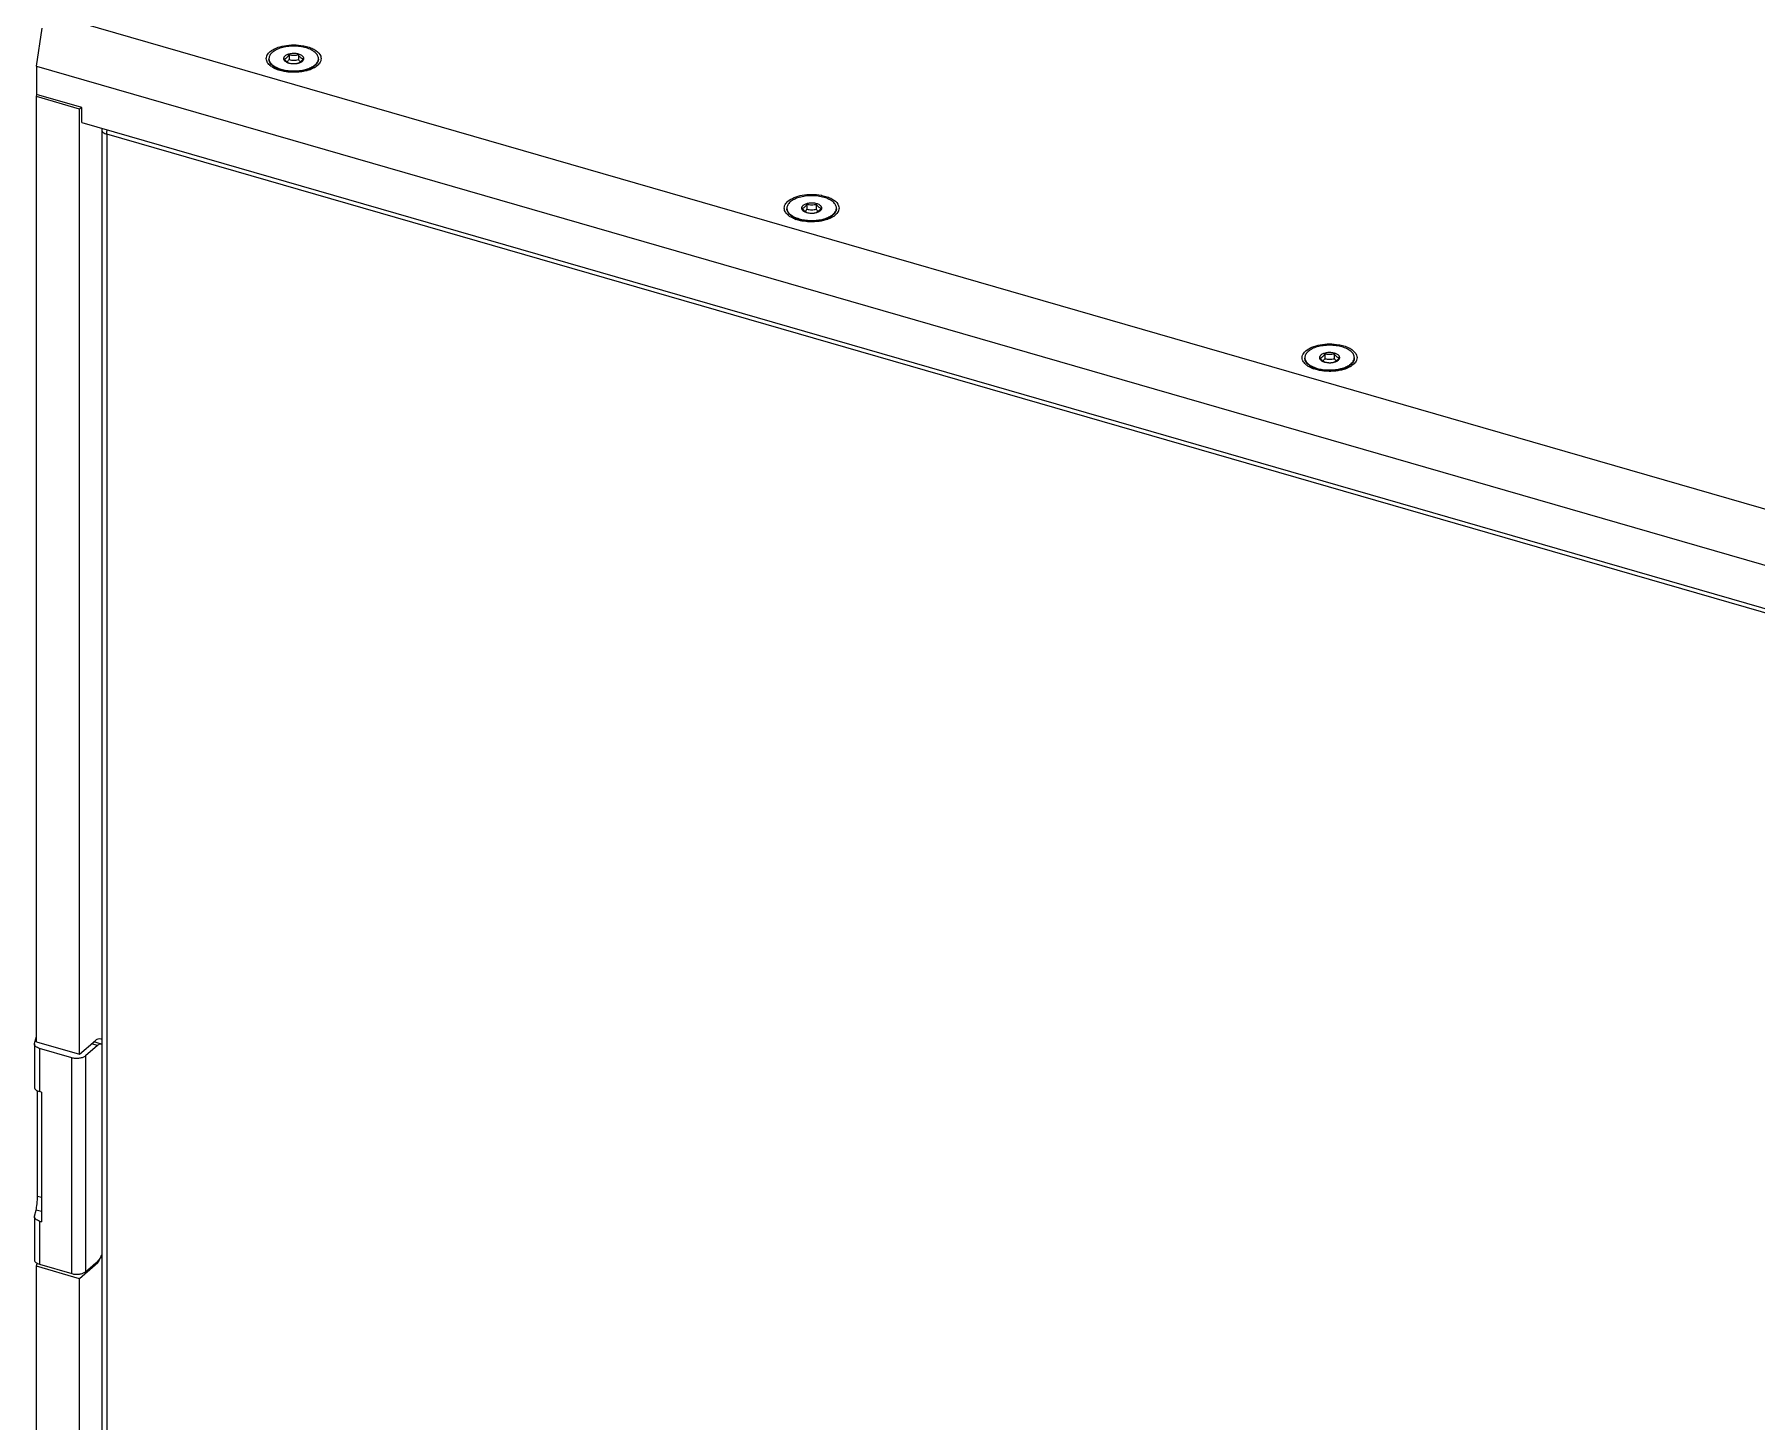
# Model space of a CAD drawing. Header units: millimetres. Extents: x 0 to 3564, y 0 to 2520.
# Drawn here: x 1421.8 to 1767.3, y 1860.7 to 2139 of the extents above; entities that cross this region are included whole.
import ezdxf

# ---------------------------------------------------------------- set-up
doc = ezdxf.new("R2010")
doc.units = ezdxf.units.MM
doc.layers.get('0').update_dxf_attribs({"lineweight": 13})

msp = doc.modelspace()

# ---------------------------------------------------------------- linework, layer by layer
for p, q in [((1422.14, 2132.63), (1423.32, 2140.25)), ((1822.18, 2028.41), (1428.14, 2142.16)), ((1422.14, 2132.63), (1422.14, 2127)), ((1422.14, 2132.63), (1816.18, 2018.88)), ((1470.66, 2131.95), (1469.72, 2132.62)), ((1472.84, 2134.91), (1472.84, 2133.97)), ((1474.71, 2134.91), (1474.71, 2133.97)), ((1476.89, 2131.95), (1477.83, 2132.62)), ((1478.54, 2132.8), (1478.26, 2132.59)), ((1431.23, 2124.38), (1422.14, 2127)), ((1422.14, 2126.56), (1422.24, 2126.97)), ((1422.14, 1936.9), (1422.14, 2126.56)), ((1430.8, 2124.06), (1422.14, 2126.56)), ((1431.2, 2124.41), (1430.8, 2124.06)), ((1430.8, 1934.4), (1430.8, 2124.06)), ((1431.23, 2121.34), (1431.23, 2124.38)), ((1431.23, 2121.34), (1807.09, 2012.84)), ((1435.26, 2119.86), (1435.26, 1707.63)), ((1436.26, 2119), (1436.26, 1706.76)), ((1806.05, 2012.25), (1436.26, 2119)), ((1576.76, 2104.91), (1576.76, 2103.97)), ((1578.63, 2104.91), (1578.63, 2103.97)), ((1574.58, 2101.95), (1573.64, 2102.62)), ((1580.81, 2101.95), (1581.75, 2102.62)), ((1582.46, 2102.8), (1582.19, 2102.59)), ((1680.68, 2074.91), (1680.68, 2073.97)), ((1682.56, 2074.91), (1682.56, 2073.97)), ((1678.51, 2071.95), (1677.57, 2072.62)), ((1684.73, 2071.95), (1685.67, 2072.62)), ((1686.38, 2072.8), (1686.11, 2072.59)), ((1421.75, 1936.44), (1421.77, 1936.57)), ((1421.75, 1936.44), (1421.75, 1927.78)), ((1421.77, 1936.57), (1422.14, 1937.98)), ((1422.14, 1936.9), (1430.8, 1934.4)), ((1422.75, 1935.57), (1422.75, 1926.91)), ((1429.25, 1933.7), (1422.75, 1935.57)), ((1430.8, 1934.4), (1433.95, 1937.13)), ((1434.38, 1936.14), (1431.98, 1934.06)), ((1434.38, 1936.14), (1433.2, 1936.48)), ((1435.21, 1936.42), (1433.65, 1936.88)), ((1429.25, 1890.39), (1429.25, 1933.7)), ((1431.98, 1934.06), (1431.98, 1890.76)), ((1422.36, 1905.95), (1422.36, 1927.06)), ((1423.19, 1926.79), (1422.75, 1926.91)), ((1423.19, 1926.79), (1423.19, 1900.81)), ((1422.36, 1905.95), (1423.19, 1905.71)), ((1421.75, 1901.8), (1421.77, 1901.92)), ((1421.75, 1901.8), (1421.75, 1893.14)), ((1421.77, 1901.92), (1422.09, 1903.14)), ((1423.19, 1902.83), (1422.09, 1903.14)), ((1422.75, 1900.93), (1422.75, 1892.27)), ((1422.75, 1900.93), (1423.19, 1900.81)), ((1422.14, 1891.87), (1422.29, 1892.46)), ((1422.14, 1702.21), (1422.14, 1891.87)), ((1430.8, 1889.37), (1422.14, 1891.87)), ((1422.75, 1892.27), (1429.25, 1890.39)), ((1433.95, 1892.1), (1430.8, 1889.37)), ((1431.98, 1890.76), (1434.38, 1892.84)), ((1433.95, 1892.1), (1433.63, 1892.19)), ((1430.8, 1699.71), (1430.8, 1889.37))]:
    msp.add_line(p, q)
for centre, radius, start, end in [((1470.06, 2134.18), 1.25, 180.0105, 185.9078), ((1471.75, 2136.09), 4.28, 234.826, 239.5326), ((1472.84, 2138.28), 6.73, 247.2844, 250.808), ((1473.6, 2136.2), 3.02, 253.9012, 255.3331), ((1473.77, 2137.22), 4.06, 267.9886, 270.9745), ((1473.77, 2137.18), 4.02, 270.9701, 273.5151), ((1473.78, 2137.13), 3.97, 273.5146, 274.9839), ((1473.92, 2136.33), 3.15, 283.8414, 284.6791), ((1474.72, 2138.25), 6.7, 289.2014, 292.7385), ((1475.79, 2136.1), 4.29, 300.4703, 305.1499), ((1477.49, 2134.18), 1.25, 354.0492, 359.996), ((1573.98, 2104.18), 1.25, 180.0105, 185.9078), ((1575.67, 2106.09), 4.28, 234.826, 239.5326), ((1576.76, 2108.28), 6.73, 247.2844, 250.808), ((1577.52, 2106.2), 3.02, 253.9012, 255.3331), ((1577.7, 2107.22), 4.06, 267.9886, 270.9745), ((1577.7, 2107.18), 4.02, 270.9701, 273.5151), ((1577.7, 2107.13), 3.97, 273.5146, 274.9839), ((1577.84, 2106.33), 3.15, 283.8414, 284.6791), ((1578.64, 2108.25), 6.7, 289.2014, 292.7385), ((1579.72, 2106.1), 4.29, 300.4703, 305.1499), ((1581.42, 2104.18), 1.25, 354.0492, 359.996), ((1677.9, 2074.18), 1.25, 180.0105, 185.9078), ((1681.44, 2076.2), 3.02, 253.9012, 255.3331), ((1681.76, 2076.33), 3.15, 283.8414, 284.6791), ((1685.34, 2074.18), 1.25, 354.0492, 359.996), ((1679.59, 2076.09), 4.28, 234.826, 239.5326), ((1680.68, 2078.28), 6.73, 247.2844, 250.808), ((1681.62, 2077.22), 4.06, 267.9886, 270.9745), ((1681.62, 2077.18), 4.02, 270.9701, 273.5151), ((1681.62, 2077.13), 3.97, 273.5146, 274.9839), ((1682.56, 2078.25), 6.7, 289.2014, 292.7385), ((1683.64, 2076.1), 4.29, 300.4703, 305.1499), ((1427.81, 1897.22), 8.08, 333.7331, 337.3019)]:
    msp.add_arc(centre, radius, start, end)
msp.add_ellipse((1422.09, 1904.88), major_axis=(0.15, 2.04), ratio=0.115432, start_param=-2.577973, end_param=-1.007176)
for points, knots in [([(1468.36, 2134.66), (1468.39, 2134.74), (1468.54, 2135.08), (1468.79, 2135.37), (1469.01, 2135.55)], [0, 0, 0, 0, 0.229745, 1, 1, 1, 1]), ([(1476.26, 2136.33), (1476.06, 2136.38), (1475.67, 2136.48), (1475.05, 2136.58), (1474.42, 2136.65), (1473.77, 2136.67), (1473.13, 2136.65), (1472.49, 2136.58), (1471.88, 2136.48), (1471.3, 2136.34), (1470.76, 2136.16), (1470.27, 2135.95), (1469.84, 2135.71), (1469.48, 2135.44), (1469.18, 2135.15), (1468.97, 2134.84), (1468.84, 2134.51), (1468.81, 2134.29), (1468.81, 2134.18)], [0, 0, 0, 0, 0.070402, 0.143616, 0.218736, 0.294834, 0.370931, 0.446055, 0.519262, 0.589668, 0.656485, 0.719057, 0.776906, 0.829795, 0.877802, 0.92142, 0.961647, 1, 1, 1, 1]), ([(1469.01, 2135.55), (1469.37, 2135.86), (1470.31, 2136.38), (1471.94, 2136.83), (1473.77, 2136.98), (1475.04, 2136.87), (1475.65, 2136.76)], [0, 0, 0, 0, 0.206306, 0.454834, 0.727416, 1, 1, 1, 1]), ([(1475.65, 2136.76), (1475.71, 2136.75), (1475.95, 2136.71), (1476.19, 2136.65), (1476.36, 2136.6)], [0, 0, 0, 0, 0.25414, 1, 1, 1, 1]), ([(1478.74, 2134.18), (1478.74, 2134.29), (1478.71, 2134.51), (1478.58, 2134.84), (1478.36, 2135.15), (1478.07, 2135.44), (1477.71, 2135.71), (1477.28, 2135.95), (1476.79, 2136.16), (1476.44, 2136.28), (1476.26, 2136.33)], [0, 0, 0, 0, 0.093469, 0.191504, 0.297803, 0.414799, 0.543694, 0.684666, 0.837174, 1, 1, 1, 1]), ([(1476.36, 2136.6), (1476.71, 2136.51), (1477.36, 2136.29), (1478.4, 2135.75), (1479.02, 2135.12), (1479.19, 2134.66)], [0, 0, 0, 0, 0.306727, 0.577589, 1, 1, 1, 1]), ([(1468.36, 2133.7), (1468.3, 2133.85), (1468.24, 2134.18), (1468.3, 2134.5), (1468.36, 2134.66)], [0, 0, 0, 0, 0.499811, 1, 1, 1, 1]), ([(1469.01, 2132.8), (1468.93, 2132.87), (1468.66, 2133.13), (1468.45, 2133.45), (1468.36, 2133.7)], [0, 0, 0, 0, 0.27505, 1, 1, 1, 1]), ([(1468.98, 2133.41), (1468.92, 2133.51), (1468.84, 2133.72), (1468.81, 2133.94), (1468.81, 2134.05)], [0, 0, 0, 0, 0.511935, 1, 1, 1, 1]), ([(1468.81, 2134.05), (1468.82, 2133.96), (1468.86, 2133.78), (1468.93, 2133.62), (1468.98, 2133.53)], [0, 0, 0, 0, 0.48875, 1, 1, 1, 1]), ([(1468.98, 2133.53), (1469.09, 2133.33), (1469.33, 2133.05), (1469.72, 2132.73), (1469.96, 2132.59), (1470.08, 2132.52)], [0, 0, 0, 0, 0.45623, 0.716827, 1, 1, 1, 1]), ([(1469.72, 2132.62), (1469.64, 2132.67), (1469.48, 2132.79), (1469.22, 2133.04), (1469.06, 2133.26), (1468.98, 2133.41)], [0, 0, 0, 0, 0.27524, 0.533045, 1, 1, 1, 1]), ([(1470.24, 2132.07), (1470.18, 2132.1), (1469.95, 2132.19), (1469.73, 2132.31), (1469.58, 2132.4)], [0, 0, 0, 0, 0.259491, 1, 1, 1, 1]), ([(1471.29, 2131.9), (1471.14, 2131.94), (1470.85, 2132.04), (1470.43, 2132.21), (1470.06, 2132.39), (1469.83, 2132.54), (1469.72, 2132.62)], [0, 0, 0, 0, 0.272061, 0.530387, 0.773325, 1, 1, 1, 1]), ([(1470.08, 2132.52), (1470.27, 2132.42), (1470.66, 2132.23), (1471.07, 2132.09), (1471.29, 2132.03)], [0, 0, 0, 0, 0.479531, 1, 1, 1, 1]), ([(1477.83, 2132.62), (1477.64, 2132.48), (1477.21, 2132.24), (1476.5, 2131.96), (1475.7, 2131.74), (1474.83, 2131.61), (1473.93, 2131.55), (1473.02, 2131.58), (1472.13, 2131.69), (1471.56, 2131.82), (1471.29, 2131.9)], [0, 0, 0, 0, 0.10215, 0.216038, 0.339759, 0.470638, 0.605509, 0.740965, 0.873547, 1, 1, 1, 1]), ([(1471.29, 2132.03), (1471.64, 2131.93), (1472.38, 2131.77), (1473.52, 2131.68), (1474.67, 2131.71), (1475.43, 2131.83), (1475.79, 2131.91)], [0, 0, 0, 0, 0.241353, 0.495388, 0.751794, 1, 1, 1, 1]), ([(1472.02, 2134.69), (1471.98, 2134.66), (1471.92, 2134.6), (1471.85, 2134.51), (1471.79, 2134.41), (1471.76, 2134.31), (1471.74, 2134.21), (1471.74, 2134.11), (1471.77, 2134.01), (1471.81, 2133.91), (1471.87, 2133.82), (1471.98, 2133.69), (1472.17, 2133.55), (1472.44, 2133.4), (1472.65, 2133.33), (1472.76, 2133.3)], [0, 0, 0, 0, 0.062761, 0.121167, 0.1757, 0.227248, 0.276977, 0.32624, 0.376438, 0.428866, 0.484593, 0.544387, 0.677689, 0.830135, 1, 1, 1, 1]), ([(1471.9, 2134.1), (1471.98, 2134.13), (1472.15, 2134.21), (1472.29, 2134.32), (1472.37, 2134.38)], [0, 0, 0, 0, 0.467037, 1, 1, 1, 1]), ([(1471.9, 2134.1), (1471.97, 2134), (1472.12, 2133.81), (1472.35, 2133.57), (1472.59, 2133.4), (1472.76, 2133.32), (1472.84, 2133.29)], [0, 0, 0, 0, 0.296609, 0.564064, 0.796406, 1, 1, 1, 1]), ([(1474.79, 2135.06), (1474.67, 2135.09), (1474.42, 2135.15), (1474.04, 2135.19), (1473.64, 2135.2), (1473.25, 2135.17), (1472.88, 2135.1), (1472.55, 2134.99), (1472.25, 2134.86), (1472.09, 2134.75), (1472.02, 2134.69)], [0, 0, 0, 0, 0.128611, 0.263628, 0.401279, 0.537607, 0.668749, 0.791211, 0.902193, 1, 1, 1, 1]), ([(1472.37, 2134.38), (1472.45, 2134.45), (1472.62, 2134.63), (1472.76, 2134.81), (1472.84, 2134.91)], [0, 0, 0, 0, 0.47416, 1, 1, 1, 1]), ([(1472.44, 2133.51), (1472.51, 2133.57), (1472.65, 2133.72), (1472.77, 2133.88), (1472.84, 2133.97)], [0, 0, 0, 0, 0.480006, 1, 1, 1, 1]), ([(1472.83, 2133.28), (1472.96, 2133.25), (1473.22, 2133.19), (1473.49, 2133.17), (1473.63, 2133.17)], [0, 0, 0, 0, 0.489329, 1, 1, 1, 1]), ([(1474.71, 2134.91), (1474.56, 2134.87), (1474.25, 2134.81), (1473.77, 2134.78), (1473.3, 2134.81), (1472.99, 2134.87), (1472.84, 2134.91)], [0, 0, 0, 0, 0.249369, 0.5, 0.750631, 1, 1, 1, 1]), ([(1472.84, 2133.97), (1472.99, 2133.93), (1473.3, 2133.86), (1473.77, 2133.83), (1474.25, 2133.86), (1474.56, 2133.93), (1474.71, 2133.97)], [0, 0, 0, 0, 0.249369, 0.5, 0.750631, 1, 1, 1, 1]), ([(1472.84, 2133.29), (1472.99, 2133.25), (1473.3, 2133.19), (1473.77, 2133.15), (1474.25, 2133.19), (1474.56, 2133.25), (1474.71, 2133.29)], [0, 0, 0, 0, 0.249369, 0.5, 0.750631, 1, 1, 1, 1]), ([(1474.12, 2133.18), (1474.17, 2133.18), (1474.35, 2133.2), (1474.54, 2133.23), (1474.67, 2133.27)], [0, 0, 0, 0, 0.256008, 1, 1, 1, 1]), ([(1475.65, 2134.1), (1475.57, 2134.13), (1475.4, 2134.21), (1475.16, 2134.38), (1474.93, 2134.63), (1474.78, 2134.81), (1474.71, 2134.91)], [0, 0, 0, 0, 0.203593, 0.435936, 0.703391, 1, 1, 1, 1]), ([(1474.71, 2133.97), (1474.77, 2133.88), (1474.9, 2133.72), (1475.03, 2133.57), (1475.1, 2133.51)], [0, 0, 0, 0, 0.520021, 1, 1, 1, 1]), ([(1475.18, 2133.57), (1475.11, 2133.51), (1474.96, 2133.4), (1474.79, 2133.32), (1474.71, 2133.29)], [0, 0, 0, 0, 0.532969, 1, 1, 1, 1]), ([(1474.72, 2133.28), (1474.8, 2133.3), (1474.95, 2133.35), (1475.17, 2133.44), (1475.37, 2133.54), (1475.48, 2133.63), (1475.53, 2133.67)], [0, 0, 0, 0, 0.279516, 0.540776, 0.781432, 1, 1, 1, 1]), ([(1475.53, 2133.67), (1475.56, 2133.7), (1475.62, 2133.76), (1475.7, 2133.85), (1475.75, 2133.94), (1475.79, 2134.04), (1475.81, 2134.14), (1475.8, 2134.25), (1475.78, 2134.35), (1475.74, 2134.44), (1475.67, 2134.54), (1475.56, 2134.67), (1475.38, 2134.81), (1475.1, 2134.95), (1474.9, 2135.03), (1474.79, 2135.06)], [0, 0, 0, 0, 0.062761, 0.121167, 0.1757, 0.227248, 0.276977, 0.32624, 0.376438, 0.428866, 0.484593, 0.544387, 0.677689, 0.830135, 1, 1, 1, 1]), ([(1475.65, 2134.1), (1475.57, 2134), (1475.43, 2133.81), (1475.26, 2133.64), (1475.18, 2133.57)], [0, 0, 0, 0, 0.52584, 1, 1, 1, 1]), ([(1475.79, 2131.91), (1475.97, 2131.95), (1476.31, 2132.04), (1476.79, 2132.2), (1477.23, 2132.39), (1477.5, 2132.54), (1477.63, 2132.62)], [0, 0, 0, 0, 0.271073, 0.529371, 0.772859, 1, 1, 1, 1]), ([(1477.97, 2132.4), (1477.92, 2132.37), (1477.7, 2132.25), (1477.48, 2132.14), (1477.31, 2132.07)], [0, 0, 0, 0, 0.240482, 1, 1, 1, 1]), ([(1477.63, 2132.62), (1477.79, 2132.71), (1478.07, 2132.91), (1478.31, 2133.16), (1478.41, 2133.29)], [0, 0, 0, 0, 0.529004, 1, 1, 1, 1]), ([(1478.63, 2133.53), (1478.59, 2133.45), (1478.5, 2133.28), (1478.32, 2133.04), (1478.1, 2132.82), (1477.92, 2132.68), (1477.83, 2132.62)], [0, 0, 0, 0, 0.223626, 0.463201, 0.721485, 1, 1, 1, 1]), ([(1478.41, 2133.29), (1478.5, 2133.4), (1478.61, 2133.59), (1478.7, 2133.85), (1478.73, 2133.98), (1478.73, 2134.05)], [0, 0, 0, 0, 0.520142, 0.763527, 1, 1, 1, 1]), ([(1479.19, 2133.7), (1479.16, 2133.62), (1479.01, 2133.28), (1478.75, 2132.99), (1478.54, 2132.8)], [0, 0, 0, 0, 0.229745, 1, 1, 1, 1]), ([(1478.74, 2134.05), (1478.74, 2133.96), (1478.72, 2133.78), (1478.67, 2133.61), (1478.63, 2133.53)], [0, 0, 0, 0, 0.492161, 1, 1, 1, 1]), ([(1479.19, 2134.66), (1479.24, 2134.5), (1479.3, 2134.18), (1479.24, 2133.85), (1479.19, 2133.7)], [0, 0, 0, 0, 0.499811, 1, 1, 1, 1]), ([(1471.89, 2131.59), (1471.78, 2131.61), (1471.35, 2131.7), (1470.93, 2131.82), (1470.62, 2131.92)], [0, 0, 0, 0, 0.258636, 1, 1, 1, 1]), ([(1475.65, 2131.59), (1475.35, 2131.54), (1474.1, 2131.37), (1472.82, 2131.42), (1471.89, 2131.59)], [0, 0, 0, 0, 0.24761, 1, 1, 1, 1]), ([(1476.92, 2131.92), (1476.82, 2131.89), (1476.41, 2131.75), (1475.98, 2131.65), (1475.65, 2131.59)], [0, 0, 0, 0, 0.240931, 1, 1, 1, 1]), ([(1435.35, 2120.15), (1435.33, 2120.13), (1435.29, 2120.04), (1435.26, 2119.94), (1435.26, 2119.86)], [0, 0, 0, 0, 0.26396, 1, 1, 1, 1]), ([(1435.26, 2119.86), (1435.26, 2119.77), (1435.32, 2119.58), (1435.54, 2119.34), (1435.86, 2119.13), (1436.12, 2119.04), (1436.26, 2119)], [0, 0, 0, 0, 0.190593, 0.41362, 0.684323, 1, 1, 1, 1]), ([(1436.26, 2119), (1436.26, 2119.07), (1436.27, 2119.35), (1436.32, 2119.64), (1436.37, 2119.86)], [0, 0, 0, 0, 0.235318, 1, 1, 1, 1]), ([(1572.28, 2103.7), (1572.23, 2103.85), (1572.17, 2104.18), (1572.23, 2104.5), (1572.28, 2104.66)], [0, 0, 0, 0, 0.499811, 1, 1, 1, 1]), ([(1572.28, 2104.66), (1572.31, 2104.74), (1572.46, 2105.08), (1572.72, 2105.37), (1572.93, 2105.55)], [0, 0, 0, 0, 0.229745, 1, 1, 1, 1]), ([(1580.18, 2106.33), (1579.99, 2106.38), (1579.59, 2106.48), (1578.98, 2106.58), (1578.34, 2106.65), (1577.7, 2106.67), (1577.05, 2106.65), (1576.42, 2106.58), (1575.8, 2106.48), (1575.22, 2106.34), (1574.68, 2106.16), (1574.19, 2105.95), (1573.76, 2105.71), (1573.4, 2105.44), (1573.11, 2105.15), (1572.89, 2104.84), (1572.76, 2104.51), (1572.73, 2104.29), (1572.73, 2104.18)], [0, 0, 0, 0, 0.070402, 0.143616, 0.218736, 0.294834, 0.370931, 0.446055, 0.519262, 0.589668, 0.656485, 0.719057, 0.776906, 0.829795, 0.877802, 0.92142, 0.961647, 1, 1, 1, 1]), ([(1572.93, 2105.55), (1573.29, 2105.86), (1574.23, 2106.38), (1575.86, 2106.83), (1577.7, 2106.98), (1578.96, 2106.87), (1579.58, 2106.76)], [0, 0, 0, 0, 0.206306, 0.454834, 0.727416, 1, 1, 1, 1]), ([(1575.94, 2104.69), (1575.91, 2104.66), (1575.85, 2104.6), (1575.77, 2104.51), (1575.72, 2104.41), (1575.68, 2104.31), (1575.66, 2104.21), (1575.67, 2104.11), (1575.69, 2104.01), (1575.73, 2103.91), (1575.8, 2103.82), (1575.91, 2103.69), (1576.09, 2103.55), (1576.37, 2103.4), (1576.57, 2103.33), (1576.68, 2103.3)], [0, 0, 0, 0, 0.062761, 0.121167, 0.1757, 0.227248, 0.276977, 0.32624, 0.376438, 0.428866, 0.484593, 0.544387, 0.677689, 0.830135, 1, 1, 1, 1]), ([(1575.82, 2104.1), (1575.9, 2104.13), (1576.07, 2104.21), (1576.22, 2104.32), (1576.29, 2104.38)], [0, 0, 0, 0, 0.467037, 1, 1, 1, 1]), ([(1578.71, 2105.06), (1578.59, 2105.09), (1578.34, 2105.15), (1577.96, 2105.19), (1577.56, 2105.2), (1577.18, 2105.17), (1576.81, 2105.1), (1576.47, 2104.99), (1576.18, 2104.86), (1576.01, 2104.75), (1575.94, 2104.69)], [0, 0, 0, 0, 0.128611, 0.263628, 0.401279, 0.537607, 0.668749, 0.791211, 0.902193, 1, 1, 1, 1]), ([(1576.29, 2104.38), (1576.38, 2104.45), (1576.54, 2104.63), (1576.69, 2104.81), (1576.76, 2104.91)], [0, 0, 0, 0, 0.47416, 1, 1, 1, 1]), ([(1578.63, 2104.91), (1578.48, 2104.87), (1578.17, 2104.81), (1577.7, 2104.78), (1577.22, 2104.81), (1576.91, 2104.87), (1576.76, 2104.91)], [0, 0, 0, 0, 0.249369, 0.5, 0.750631, 1, 1, 1, 1]), ([(1579.57, 2104.1), (1579.49, 2104.13), (1579.32, 2104.21), (1579.09, 2104.38), (1578.85, 2104.63), (1578.71, 2104.81), (1578.63, 2104.91)], [0, 0, 0, 0, 0.203593, 0.435936, 0.703391, 1, 1, 1, 1]), ([(1579.45, 2103.67), (1579.49, 2103.7), (1579.55, 2103.76), (1579.62, 2103.85), (1579.68, 2103.94), (1579.71, 2104.04), (1579.73, 2104.14), (1579.73, 2104.25), (1579.7, 2104.35), (1579.66, 2104.44), (1579.6, 2104.54), (1579.49, 2104.67), (1579.3, 2104.81), (1579.03, 2104.95), (1578.82, 2105.03), (1578.71, 2105.06)], [0, 0, 0, 0, 0.062761, 0.121167, 0.1757, 0.227248, 0.276977, 0.32624, 0.376438, 0.428866, 0.484593, 0.544387, 0.677689, 0.830135, 1, 1, 1, 1]), ([(1579.58, 2106.76), (1579.64, 2106.75), (1579.88, 2106.71), (1580.11, 2106.65), (1580.29, 2106.6)], [0, 0, 0, 0, 0.25414, 1, 1, 1, 1]), ([(1582.66, 2104.18), (1582.66, 2104.29), (1582.63, 2104.51), (1582.5, 2104.84), (1582.28, 2105.15), (1581.99, 2105.44), (1581.63, 2105.71), (1581.2, 2105.95), (1580.71, 2106.16), (1580.36, 2106.28), (1580.18, 2106.33)], [0, 0, 0, 0, 0.093469, 0.191504, 0.297803, 0.414799, 0.543694, 0.684666, 0.837174, 1, 1, 1, 1]), ([(1580.29, 2106.6), (1580.64, 2106.51), (1581.28, 2106.29), (1582.32, 2105.75), (1582.95, 2105.12), (1583.11, 2104.66)], [0, 0, 0, 0, 0.306727, 0.577589, 1, 1, 1, 1]), ([(1583.11, 2104.66), (1583.17, 2104.5), (1583.23, 2104.18), (1583.17, 2103.85), (1583.11, 2103.7)], [0, 0, 0, 0, 0.499811, 1, 1, 1, 1]), ([(1572.93, 2102.8), (1572.86, 2102.87), (1572.59, 2103.13), (1572.37, 2103.45), (1572.28, 2103.7)], [0, 0, 0, 0, 0.27505, 1, 1, 1, 1]), ([(1572.9, 2103.41), (1572.85, 2103.51), (1572.76, 2103.72), (1572.73, 2103.94), (1572.73, 2104.05)], [0, 0, 0, 0, 0.511935, 1, 1, 1, 1]), ([(1572.74, 2104.05), (1572.75, 2103.96), (1572.78, 2103.78), (1572.86, 2103.62), (1572.9, 2103.53)], [0, 0, 0, 0, 0.48875, 1, 1, 1, 1]), ([(1572.9, 2103.53), (1573.01, 2103.33), (1573.25, 2103.05), (1573.65, 2102.73), (1573.88, 2102.59), (1574.01, 2102.52)], [0, 0, 0, 0, 0.45623, 0.716827, 1, 1, 1, 1]), ([(1573.64, 2102.62), (1573.56, 2102.67), (1573.41, 2102.79), (1573.14, 2103.04), (1572.98, 2103.26), (1572.9, 2103.41)], [0, 0, 0, 0, 0.27524, 0.533045, 1, 1, 1, 1]), ([(1574.16, 2102.07), (1574.1, 2102.1), (1573.88, 2102.19), (1573.66, 2102.31), (1573.5, 2102.4)], [0, 0, 0, 0, 0.259491, 1, 1, 1, 1]), ([(1575.21, 2101.9), (1575.06, 2101.94), (1574.77, 2102.04), (1574.36, 2102.21), (1573.98, 2102.39), (1573.75, 2102.54), (1573.64, 2102.62)], [0, 0, 0, 0, 0.272061, 0.530387, 0.773325, 1, 1, 1, 1]), ([(1574.01, 2102.52), (1574.19, 2102.42), (1574.58, 2102.23), (1575, 2102.09), (1575.21, 2102.03)], [0, 0, 0, 0, 0.479531, 1, 1, 1, 1]), ([(1575.82, 2101.59), (1575.7, 2101.61), (1575.28, 2101.7), (1574.85, 2101.82), (1574.55, 2101.92)], [0, 0, 0, 0, 0.258636, 1, 1, 1, 1]), ([(1581.75, 2102.62), (1581.56, 2102.48), (1581.14, 2102.24), (1580.42, 2101.96), (1579.62, 2101.74), (1578.75, 2101.61), (1577.85, 2101.55), (1576.94, 2101.58), (1576.06, 2101.69), (1575.49, 2101.82), (1575.21, 2101.9)], [0, 0, 0, 0, 0.10215, 0.216038, 0.339759, 0.470638, 0.605509, 0.740965, 0.873547, 1, 1, 1, 1]), ([(1575.21, 2102.03), (1575.57, 2101.93), (1576.3, 2101.77), (1577.44, 2101.68), (1578.59, 2101.71), (1579.35, 2101.83), (1579.72, 2101.91)], [0, 0, 0, 0, 0.241353, 0.495388, 0.751794, 1, 1, 1, 1]), ([(1575.82, 2104.1), (1575.89, 2104), (1576.04, 2103.81), (1576.27, 2103.57), (1576.51, 2103.4), (1576.68, 2103.32), (1576.76, 2103.29)], [0, 0, 0, 0, 0.296609, 0.564064, 0.796406, 1, 1, 1, 1]), ([(1579.58, 2101.59), (1579.27, 2101.54), (1578.02, 2101.37), (1576.75, 2101.42), (1575.82, 2101.59)], [0, 0, 0, 0, 0.24761, 1, 1, 1, 1]), ([(1576.37, 2103.51), (1576.44, 2103.57), (1576.57, 2103.72), (1576.7, 2103.88), (1576.76, 2103.97)], [0, 0, 0, 0, 0.480006, 1, 1, 1, 1]), ([(1576.75, 2103.28), (1576.88, 2103.25), (1577.15, 2103.19), (1577.42, 2103.17), (1577.55, 2103.17)], [0, 0, 0, 0, 0.489329, 1, 1, 1, 1]), ([(1576.76, 2103.97), (1576.91, 2103.93), (1577.22, 2103.86), (1577.7, 2103.83), (1578.17, 2103.86), (1578.48, 2103.93), (1578.63, 2103.97)], [0, 0, 0, 0, 0.249369, 0.5, 0.750631, 1, 1, 1, 1]), ([(1576.76, 2103.29), (1576.91, 2103.25), (1577.22, 2103.19), (1577.7, 2103.15), (1578.17, 2103.19), (1578.48, 2103.25), (1578.63, 2103.29)], [0, 0, 0, 0, 0.249369, 0.5, 0.750631, 1, 1, 1, 1]), ([(1578.05, 2103.18), (1578.09, 2103.18), (1578.28, 2103.2), (1578.46, 2103.23), (1578.59, 2103.27)], [0, 0, 0, 0, 0.256008, 1, 1, 1, 1]), ([(1578.63, 2103.97), (1578.7, 2103.88), (1578.82, 2103.72), (1578.96, 2103.57), (1579.03, 2103.51)], [0, 0, 0, 0, 0.520021, 1, 1, 1, 1]), ([(1579.1, 2103.57), (1579.03, 2103.51), (1578.88, 2103.4), (1578.71, 2103.32), (1578.63, 2103.29)], [0, 0, 0, 0, 0.532969, 1, 1, 1, 1]), ([(1578.64, 2103.28), (1578.72, 2103.3), (1578.88, 2103.35), (1579.1, 2103.44), (1579.29, 2103.54), (1579.4, 2103.63), (1579.45, 2103.67)], [0, 0, 0, 0, 0.279516, 0.540776, 0.781432, 1, 1, 1, 1]), ([(1579.57, 2104.1), (1579.5, 2104), (1579.35, 2103.81), (1579.19, 2103.64), (1579.1, 2103.57)], [0, 0, 0, 0, 0.52584, 1, 1, 1, 1]), ([(1580.85, 2101.92), (1580.75, 2101.89), (1580.33, 2101.75), (1579.9, 2101.65), (1579.58, 2101.59)], [0, 0, 0, 0, 0.240931, 1, 1, 1, 1]), ([(1579.72, 2101.91), (1579.89, 2101.95), (1580.23, 2102.04), (1580.71, 2102.2), (1581.15, 2102.39), (1581.43, 2102.54), (1581.55, 2102.62)], [0, 0, 0, 0, 0.271073, 0.529371, 0.772859, 1, 1, 1, 1]), ([(1581.89, 2102.4), (1581.84, 2102.37), (1581.63, 2102.25), (1581.4, 2102.14), (1581.23, 2102.07)], [0, 0, 0, 0, 0.240482, 1, 1, 1, 1]), ([(1581.55, 2102.62), (1581.71, 2102.71), (1581.99, 2102.91), (1582.23, 2103.16), (1582.33, 2103.29)], [0, 0, 0, 0, 0.529004, 1, 1, 1, 1]), ([(1582.55, 2103.53), (1582.52, 2103.45), (1582.43, 2103.28), (1582.25, 2103.04), (1582.02, 2102.82), (1581.84, 2102.68), (1581.75, 2102.62)], [0, 0, 0, 0, 0.223626, 0.463201, 0.721485, 1, 1, 1, 1]), ([(1582.33, 2103.29), (1582.42, 2103.4), (1582.53, 2103.59), (1582.62, 2103.85), (1582.65, 2103.98), (1582.66, 2104.05)], [0, 0, 0, 0, 0.520142, 0.763527, 1, 1, 1, 1]), ([(1583.11, 2103.7), (1583.08, 2103.62), (1582.93, 2103.28), (1582.68, 2102.99), (1582.46, 2102.8)], [0, 0, 0, 0, 0.229745, 1, 1, 1, 1]), ([(1582.66, 2104.05), (1582.66, 2103.96), (1582.64, 2103.78), (1582.59, 2103.61), (1582.55, 2103.53)], [0, 0, 0, 0, 0.492161, 1, 1, 1, 1]), ([(1684.1, 2076.33), (1683.91, 2076.38), (1683.51, 2076.48), (1682.9, 2076.58), (1682.27, 2076.65), (1681.62, 2076.67), (1680.97, 2076.65), (1680.34, 2076.58), (1679.73, 2076.48), (1679.14, 2076.34), (1678.61, 2076.16), (1678.12, 2075.95), (1677.69, 2075.71), (1677.32, 2075.44), (1677.03, 2075.15), (1676.82, 2074.84), (1676.68, 2074.51), (1676.65, 2074.29), (1676.65, 2074.18)], [0, 0, 0, 0, 0.070402, 0.143616, 0.218736, 0.294834, 0.370931, 0.446055, 0.519262, 0.589668, 0.656485, 0.719057, 0.776906, 0.829795, 0.877802, 0.92142, 0.961647, 1, 1, 1, 1]), ([(1676.86, 2075.55), (1677.22, 2075.86), (1678.15, 2076.38), (1679.78, 2076.83), (1681.62, 2076.98), (1682.88, 2076.87), (1683.5, 2076.76)], [0, 0, 0, 0, 0.206306, 0.454834, 0.727416, 1, 1, 1, 1]), ([(1683.5, 2076.76), (1683.56, 2076.75), (1683.8, 2076.71), (1684.03, 2076.65), (1684.21, 2076.6)], [0, 0, 0, 0, 0.25414, 1, 1, 1, 1]), ([(1676.2, 2073.7), (1676.15, 2073.85), (1676.09, 2074.18), (1676.15, 2074.5), (1676.2, 2074.66)], [0, 0, 0, 0, 0.499811, 1, 1, 1, 1]), ([(1676.2, 2074.66), (1676.23, 2074.74), (1676.39, 2075.08), (1676.64, 2075.37), (1676.86, 2075.55)], [0, 0, 0, 0, 0.229745, 1, 1, 1, 1]), ([(1676.86, 2072.8), (1676.78, 2072.87), (1676.51, 2073.13), (1676.29, 2073.45), (1676.2, 2073.7)], [0, 0, 0, 0, 0.27505, 1, 1, 1, 1]), ([(1676.82, 2073.41), (1676.77, 2073.51), (1676.68, 2073.72), (1676.65, 2073.94), (1676.65, 2074.05)], [0, 0, 0, 0, 0.511935, 1, 1, 1, 1]), ([(1676.66, 2074.05), (1676.67, 2073.96), (1676.71, 2073.78), (1676.78, 2073.62), (1676.82, 2073.53)], [0, 0, 0, 0, 0.48875, 1, 1, 1, 1]), ([(1676.82, 2073.53), (1676.93, 2073.33), (1677.17, 2073.05), (1677.57, 2072.73), (1677.8, 2072.59), (1677.93, 2072.52)], [0, 0, 0, 0, 0.45623, 0.716827, 1, 1, 1, 1]), ([(1677.57, 2072.62), (1677.48, 2072.67), (1677.33, 2072.79), (1677.07, 2073.04), (1676.9, 2073.26), (1676.82, 2073.41)], [0, 0, 0, 0, 0.27524, 0.533045, 1, 1, 1, 1]), ([(1679.86, 2074.69), (1679.83, 2074.66), (1679.77, 2074.6), (1679.7, 2074.51), (1679.64, 2074.41), (1679.6, 2074.31), (1679.59, 2074.21), (1679.59, 2074.11), (1679.61, 2074.01), (1679.66, 2073.91), (1679.72, 2073.82), (1679.83, 2073.69), (1680.02, 2073.55), (1680.29, 2073.4), (1680.49, 2073.33), (1680.6, 2073.3)], [0, 0, 0, 0, 0.062761, 0.121167, 0.1757, 0.227248, 0.276977, 0.32624, 0.376438, 0.428866, 0.484593, 0.544387, 0.677689, 0.830135, 1, 1, 1, 1]), ([(1679.74, 2074.1), (1679.82, 2074.13), (1679.99, 2074.21), (1680.14, 2074.32), (1680.21, 2074.38)], [0, 0, 0, 0, 0.467037, 1, 1, 1, 1]), ([(1679.74, 2074.1), (1679.82, 2074), (1679.96, 2073.81), (1680.2, 2073.57), (1680.44, 2073.4), (1680.6, 2073.32), (1680.68, 2073.29)], [0, 0, 0, 0, 0.296609, 0.564064, 0.796406, 1, 1, 1, 1]), ([(1682.63, 2075.06), (1682.52, 2075.09), (1682.27, 2075.15), (1681.88, 2075.19), (1681.49, 2075.2), (1681.1, 2075.17), (1680.73, 2075.1), (1680.39, 2074.99), (1680.1, 2074.86), (1679.93, 2074.75), (1679.86, 2074.69)], [0, 0, 0, 0, 0.128611, 0.263628, 0.401279, 0.537607, 0.668749, 0.791211, 0.902193, 1, 1, 1, 1]), ([(1680.21, 2074.38), (1680.3, 2074.45), (1680.46, 2074.63), (1680.61, 2074.81), (1680.68, 2074.91)], [0, 0, 0, 0, 0.47416, 1, 1, 1, 1]), ([(1680.29, 2073.51), (1680.36, 2073.57), (1680.5, 2073.72), (1680.62, 2073.88), (1680.68, 2073.97)], [0, 0, 0, 0, 0.480006, 1, 1, 1, 1]), ([(1682.56, 2074.91), (1682.4, 2074.87), (1682.09, 2074.81), (1681.62, 2074.78), (1681.14, 2074.81), (1680.83, 2074.87), (1680.68, 2074.91)], [0, 0, 0, 0, 0.249369, 0.5, 0.750631, 1, 1, 1, 1]), ([(1680.68, 2073.97), (1680.83, 2073.93), (1681.14, 2073.86), (1681.62, 2073.83), (1682.09, 2073.86), (1682.4, 2073.93), (1682.56, 2073.97)], [0, 0, 0, 0, 0.249369, 0.5, 0.750631, 1, 1, 1, 1]), ([(1680.68, 2073.29), (1680.83, 2073.25), (1681.14, 2073.19), (1681.62, 2073.15), (1682.09, 2073.19), (1682.4, 2073.25), (1682.56, 2073.29)], [0, 0, 0, 0, 0.249369, 0.5, 0.750631, 1, 1, 1, 1]), ([(1680.68, 2073.28), (1680.81, 2073.25), (1681.07, 2073.19), (1681.34, 2073.17), (1681.48, 2073.17)], [0, 0, 0, 0, 0.489329, 1, 1, 1, 1]), ([(1681.97, 2073.18), (1682.02, 2073.18), (1682.2, 2073.2), (1682.38, 2073.23), (1682.52, 2073.27)], [0, 0, 0, 0, 0.256008, 1, 1, 1, 1]), ([(1683.49, 2074.1), (1683.41, 2074.13), (1683.25, 2074.21), (1683.01, 2074.38), (1682.78, 2074.63), (1682.63, 2074.81), (1682.56, 2074.91)], [0, 0, 0, 0, 0.203593, 0.435936, 0.703391, 1, 1, 1, 1]), ([(1682.56, 2073.97), (1682.62, 2073.88), (1682.74, 2073.72), (1682.88, 2073.57), (1682.95, 2073.51)], [0, 0, 0, 0, 0.520021, 1, 1, 1, 1]), ([(1682.56, 2073.28), (1682.64, 2073.3), (1682.8, 2073.35), (1683.02, 2073.44), (1683.21, 2073.54), (1683.33, 2073.63), (1683.38, 2073.67)], [0, 0, 0, 0, 0.279516, 0.540776, 0.781432, 1, 1, 1, 1]), ([(1683.03, 2073.57), (1682.95, 2073.51), (1682.8, 2073.4), (1682.64, 2073.32), (1682.56, 2073.29)], [0, 0, 0, 0, 0.532969, 1, 1, 1, 1]), ([(1683.38, 2073.67), (1683.41, 2073.7), (1683.47, 2073.76), (1683.54, 2073.85), (1683.6, 2073.94), (1683.63, 2074.04), (1683.65, 2074.14), (1683.65, 2074.25), (1683.62, 2074.35), (1683.58, 2074.44), (1683.52, 2074.54), (1683.41, 2074.67), (1683.22, 2074.81), (1682.95, 2074.95), (1682.74, 2075.03), (1682.63, 2075.06)], [0, 0, 0, 0, 0.062761, 0.121167, 0.1757, 0.227248, 0.276977, 0.32624, 0.376438, 0.428866, 0.484593, 0.544387, 0.677689, 0.830135, 1, 1, 1, 1]), ([(1683.49, 2074.1), (1683.42, 2074), (1683.28, 2073.81), (1683.11, 2073.64), (1683.03, 2073.57)], [0, 0, 0, 0, 0.52584, 1, 1, 1, 1]), ([(1686.58, 2074.18), (1686.58, 2074.29), (1686.55, 2074.51), (1686.42, 2074.84), (1686.21, 2075.15), (1685.92, 2075.44), (1685.55, 2075.71), (1685.12, 2075.95), (1684.63, 2076.16), (1684.28, 2076.28), (1684.1, 2076.33)], [0, 0, 0, 0, 0.093469, 0.191504, 0.297803, 0.414799, 0.543694, 0.684666, 0.837174, 1, 1, 1, 1]), ([(1684.21, 2076.6), (1684.56, 2076.51), (1685.21, 2076.29), (1686.24, 2075.75), (1686.87, 2075.12), (1687.04, 2074.66)], [0, 0, 0, 0, 0.306727, 0.577589, 1, 1, 1, 1]), ([(1685.48, 2072.62), (1685.63, 2072.71), (1685.91, 2072.91), (1686.16, 2073.16), (1686.26, 2073.29)], [0, 0, 0, 0, 0.529004, 1, 1, 1, 1]), ([(1686.48, 2073.53), (1686.44, 2073.45), (1686.35, 2073.28), (1686.17, 2073.04), (1685.94, 2072.82), (1685.77, 2072.68), (1685.67, 2072.62)], [0, 0, 0, 0, 0.223626, 0.463201, 0.721485, 1, 1, 1, 1]), ([(1686.26, 2073.29), (1686.34, 2073.4), (1686.46, 2073.59), (1686.55, 2073.85), (1686.57, 2073.98), (1686.58, 2074.05)], [0, 0, 0, 0, 0.520142, 0.763527, 1, 1, 1, 1]), ([(1687.04, 2073.7), (1687.01, 2073.62), (1686.85, 2073.28), (1686.6, 2072.99), (1686.38, 2072.8)], [0, 0, 0, 0, 0.229745, 1, 1, 1, 1]), ([(1686.58, 2074.05), (1686.58, 2073.96), (1686.57, 2073.78), (1686.51, 2073.61), (1686.48, 2073.53)], [0, 0, 0, 0, 0.492161, 1, 1, 1, 1]), ([(1687.04, 2074.66), (1687.09, 2074.5), (1687.15, 2074.18), (1687.09, 2073.85), (1687.04, 2073.7)], [0, 0, 0, 0, 0.499811, 1, 1, 1, 1]), ([(1678.08, 2072.07), (1678.03, 2072.1), (1677.8, 2072.19), (1677.58, 2072.31), (1677.42, 2072.4)], [0, 0, 0, 0, 0.259491, 1, 1, 1, 1]), ([(1679.14, 2071.9), (1678.99, 2071.94), (1678.69, 2072.04), (1678.28, 2072.21), (1677.9, 2072.39), (1677.67, 2072.54), (1677.57, 2072.62)], [0, 0, 0, 0, 0.272061, 0.530387, 0.773325, 1, 1, 1, 1]), ([(1677.93, 2072.52), (1678.11, 2072.42), (1678.51, 2072.23), (1678.92, 2072.09), (1679.14, 2072.03)], [0, 0, 0, 0, 0.479531, 1, 1, 1, 1]), ([(1679.74, 2071.59), (1679.63, 2071.61), (1679.2, 2071.7), (1678.78, 2071.82), (1678.47, 2071.92)], [0, 0, 0, 0, 0.258636, 1, 1, 1, 1]), ([(1685.67, 2072.62), (1685.49, 2072.48), (1685.06, 2072.24), (1684.35, 2071.96), (1683.54, 2071.74), (1682.68, 2071.61), (1681.77, 2071.55), (1680.86, 2071.58), (1679.98, 2071.69), (1679.41, 2071.82), (1679.14, 2071.9)], [0, 0, 0, 0, 0.10215, 0.216038, 0.339759, 0.470638, 0.605509, 0.740965, 0.873547, 1, 1, 1, 1]), ([(1679.14, 2072.03), (1679.49, 2071.93), (1680.23, 2071.77), (1681.36, 2071.68), (1682.51, 2071.71), (1683.27, 2071.83), (1683.64, 2071.91)], [0, 0, 0, 0, 0.241353, 0.495388, 0.751794, 1, 1, 1, 1]), ([(1683.5, 2071.59), (1683.19, 2071.54), (1681.95, 2071.37), (1680.67, 2071.42), (1679.74, 2071.59)], [0, 0, 0, 0, 0.24761, 1, 1, 1, 1]), ([(1684.77, 2071.92), (1684.67, 2071.89), (1684.25, 2071.75), (1683.83, 2071.65), (1683.5, 2071.59)], [0, 0, 0, 0, 0.240931, 1, 1, 1, 1]), ([(1683.64, 2071.91), (1683.81, 2071.95), (1684.15, 2072.04), (1684.64, 2072.2), (1685.08, 2072.39), (1685.35, 2072.54), (1685.48, 2072.62)], [0, 0, 0, 0, 0.271073, 0.529371, 0.772859, 1, 1, 1, 1]), ([(1685.82, 2072.4), (1685.76, 2072.37), (1685.55, 2072.25), (1685.33, 2072.14), (1685.16, 2072.07)], [0, 0, 0, 0, 0.240482, 1, 1, 1, 1]), ([(1422.75, 1935.57), (1422.61, 1935.61), (1422.35, 1935.71), (1422.07, 1935.88), (1421.91, 1936.05), (1421.82, 1936.17), (1421.77, 1936.3), (1421.75, 1936.39), (1421.75, 1936.44)], [0, 0, 0, 0, 0.315271, 0.584849, 0.701942, 0.808332, 0.906447, 1, 1, 1, 1]), ([(1433.95, 1937.13), (1434.12, 1937.28), (1434.46, 1937.52), (1434.89, 1937.56), (1435.06, 1937.51)], [0, 0, 0, 0, 0.561342, 1, 1, 1, 1]), ([(1435.21, 1936.42), (1435.15, 1936.44), (1435.01, 1936.46), (1434.8, 1936.41), (1434.59, 1936.3), (1434.45, 1936.2), (1434.38, 1936.14)], [0, 0, 0, 0, 0.211155, 0.440482, 0.701303, 1, 1, 1, 1]), ([(1431.98, 1934.06), (1431.91, 1934), (1431.75, 1933.89), (1431.46, 1933.76), (1431.13, 1933.66), (1430.76, 1933.59), (1430.38, 1933.56), (1429.99, 1933.56), (1429.61, 1933.61), (1429.37, 1933.66), (1429.25, 1933.7)], [0, 0, 0, 0, 0.097798, 0.208795, 0.33125, 0.462393, 0.598725, 0.736364, 0.871402, 1, 1, 1, 1]), ([(1421.75, 1927.78), (1421.75, 1927.73), (1421.77, 1927.64), (1421.82, 1927.51), (1421.91, 1927.39), (1422.07, 1927.22), (1422.35, 1927.05), (1422.61, 1926.95), (1422.75, 1926.91)], [0, 0, 0, 0, 0.093604, 0.191722, 0.298099, 0.415193, 0.684734, 1, 1, 1, 1]), ([(1422.75, 1900.93), (1422.61, 1900.97), (1422.35, 1901.07), (1422.07, 1901.24), (1421.91, 1901.41), (1421.82, 1901.53), (1421.77, 1901.66), (1421.75, 1901.75), (1421.75, 1901.8)], [0, 0, 0, 0, 0.315267, 0.584807, 0.701902, 0.808278, 0.906396, 1, 1, 1, 1]), ([(1435.06, 1893.64), (1435.01, 1893.54), (1434.8, 1893.14), (1434.55, 1892.76), (1434.34, 1892.5)], [0, 0, 0, 0, 0.267856, 1, 1, 1, 1]), ([(1434.38, 1892.84), (1434.46, 1892.91), (1434.63, 1893.08), (1434.86, 1893.38), (1435.07, 1893.72), (1435.2, 1893.97), (1435.26, 1894.11)], [0, 0, 0, 0, 0.214578, 0.45513, 0.718327, 1, 1, 1, 1]), ([(1421.75, 1893.14), (1421.75, 1893.07), (1421.78, 1892.94), (1421.89, 1892.76), (1422.06, 1892.59), (1422.21, 1892.5), (1422.29, 1892.46)], [0, 0, 0, 0, 0.209077, 0.438011, 0.699929, 1, 1, 1, 1]), ([(1422.29, 1892.46), (1422.32, 1892.44), (1422.47, 1892.36), (1422.63, 1892.31), (1422.75, 1892.27)], [0, 0, 0, 0, 0.235414, 1, 1, 1, 1]), ([(1429.25, 1890.39), (1429.37, 1890.36), (1429.61, 1890.31), (1429.99, 1890.26), (1430.38, 1890.26), (1430.76, 1890.29), (1431.13, 1890.36), (1431.46, 1890.46), (1431.75, 1890.59), (1431.91, 1890.7), (1431.98, 1890.76)], [0, 0, 0, 0, 0.128598, 0.263636, 0.401275, 0.537607, 0.66875, 0.791205, 0.902202, 1, 1, 1, 1]), ([(1434.34, 1892.5), (1434.31, 1892.46), (1434.18, 1892.32), (1434.05, 1892.19), (1433.95, 1892.1)], [0, 0, 0, 0, 0.264386, 1, 1, 1, 1])]:
    msp.add_open_spline(points, degree=3, knots=knots)
for points in [[(1469.28, 2132.59), (1469.19, 2132.66), (1469.1, 2132.73), (1469.01, 2132.8)], [(1573.21, 2102.59), (1573.11, 2102.66), (1573.02, 2102.73), (1572.93, 2102.8)], [(1677.13, 2072.59), (1677.03, 2072.66), (1676.94, 2072.73), (1676.86, 2072.8)], [(1435.06, 1937.51), (1435.13, 1937.49), (1435.2, 1937.46), (1435.27, 1937.41)]]:
    msp.add_open_spline(points, degree=3)

doc.saveas('drawing.dxf')
